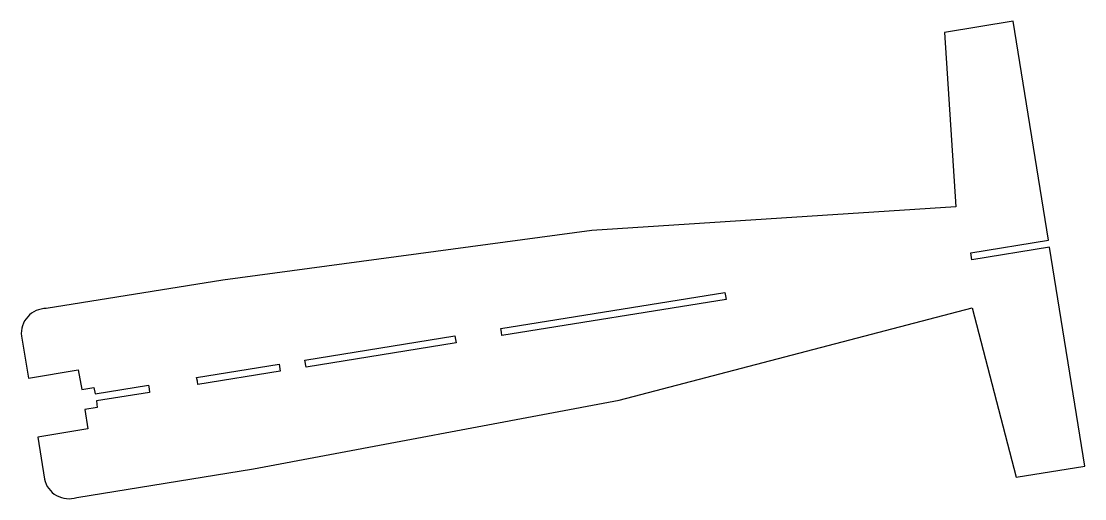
# Model space of a CAD drawing. Header units: millimetres. Extents: x -678 to -310, y 416 to 581.
import ezdxf

# ---------------------------------------------------------------- set-up
doc = ezdxf.new("R2010")
doc.units = ezdxf.units.MM
doc.layers.get('0').update_dxf_attribs({"linetype": 'CONTINUOUS'})

msp = doc.modelspace()

# ---------------------------------------------------------------- linework, layer by layer
msp.add_lwpolyline([(-651.68, 447.62), (-655.88, 447), (-654.88, 440.23), (-672.18, 437.43), (-669.91, 422.88, 0.445028), (-658.71, 416.54), (-597.53, 426.44), (-470.76, 450.22), (-348.5, 482.14), (-333.31, 423.56), (-309.54, 427.34), (-321.75, 503.13), (-348.62, 498.8), (-349.01, 501.25), (-322.14, 505.58), (-334.35, 581.37), (-358.11, 577.49), (-354.14, 517.1), (-480.23, 509), (-608.06, 491.76), (-669.25, 481.94, 0.445028), (-677.89, 472.41), (-675.48, 457.88), (-658.17, 460.66), (-657, 453.92), (-652.82, 454.64), (-652.28, 452.38), (-633.88, 455.35), (-633.66, 454.13), (-633.49, 452.9), (-651.89, 449.94)], format="xyb", close=True)
for points in [[(-511.84, 475.01), (-434.18, 487.52), (-433.94, 486.31), (-433.79, 485.08), (-511.44, 472.57), (-511.59, 473.8)], [(-579.68, 464.08), (-527.72, 472.45), (-527.48, 471.24), (-527.33, 470.01), (-579.29, 461.63)], [(-617.21, 458.03), (-588.6, 462.64), (-588.2, 460.2), (-616.82, 455.59), (-616.93, 456.82)]]:
    msp.add_lwpolyline(points, close=True)

doc.saveas('drawing.dxf')
